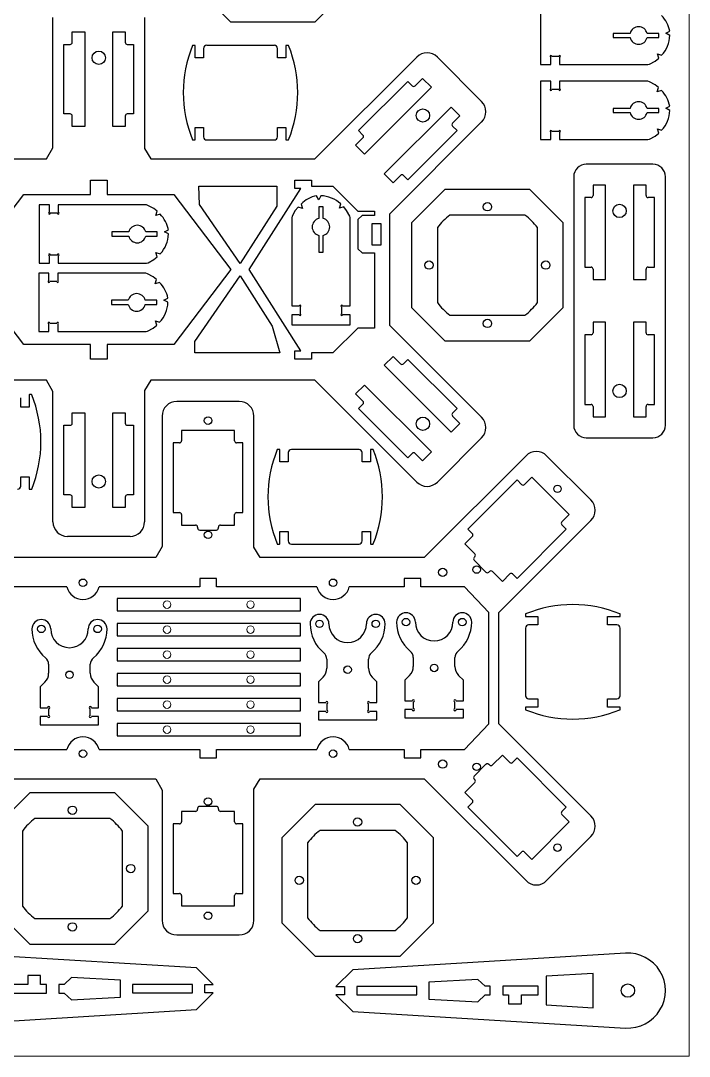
# Model space of a CAD drawing. Header units: millimetres. Extents: x 1579 to 2079, y 30 to 430.
# Drawn here: x 1918.6 to 2079, y 30.3 to 278.8 of the extents above; entities that cross this region are included whole.
import ezdxf

# ---------------------------------------------------------------- set-up
doc = ezdxf.new("R2010")
doc.units = ezdxf.units.MM
doc.layers.get('0').update_dxf_attribs({"lineweight": 18})

msp = doc.modelspace()

# ---------------------------------------------------------------- linework, layer by layer
for p, q in [((2078.98, 430.33), (2078.98, 30.33)), ((2078.98, 30.33), (1578.98, 30.33))]:
    msp.add_line(p, q)
at = {"color": 7, "linetype": 'Continuous', "lineweight": 25}
for p, q in [((1960.91, 286.55), (1968.91, 278.55)), ((1989.26, 278.55), (1997.26, 286.55)), ((2043.33, 282.26), (2043.33, 268.26)), ((1926.35, 248.31), (1926.35, 279.58)), ((1948.35, 279.58), (1948.35, 248.11)), ((1968.91, 278.55), (1989.26, 278.55)), ((1931, 276.13), (1934, 276.13)), ((1931, 273.63), (1931, 276.13)), ((1934, 276.13), (1934, 253.43)), ((1940.7, 276.13), (1943.7, 276.13)), ((1940.7, 253.43), (1940.7, 276.13)), ((1943.7, 276.13), (1943.7, 273.63)), ((2073.36, 275.79), (2074.31, 276.3)), ((2060.76, 275.77), (2060.76, 274.75)), ((2064.79, 275.77), (2060.76, 275.77)), ((2060.76, 274.75), (2064.79, 274.75)), ((2071.64, 275.77), (2068.87, 275.77)), ((2068.87, 274.75), (2071.64, 274.75)), ((2071.64, 274.75), (2071.64, 275.77)), ((2074.31, 275.29), (2073.36, 275.79)), ((1929, 273.13), (1930.5, 273.13)), ((1929, 256.43), (1929, 273.13)), ((1944.2, 273.13), (1945.7, 273.13)), ((1945.7, 273.13), (1945.7, 256.43)), ((1960.41, 272.89), (1959.91, 272.89)), ((1960.48, 269.89), (1960.48, 272.82)), ((1962.48, 272.14), (1962.48, 269.89)), ((1979.47, 272.89), (1963.24, 272.89)), ((1980.23, 269.89), (1980.23, 272.14)), ((1982.23, 272.82), (1982.23, 269.89)), ((1982.8, 272.89), (1982.3, 272.89)), ((1962.48, 269.89), (1960.48, 269.89)), ((1982.23, 269.89), (1980.23, 269.89)), ((1989.19, 245.63), (2013.61, 270.05)), ((2018.56, 270.05), (2029.17, 259.45)), ((2045.78, 268.26), (2045.78, 270.06)), ((2045.98, 270.26), (2047.68, 270.26)), ((2047.88, 270.06), (2047.88, 268.26)), ((2069.07, 268.26), (2069.43, 268.37)), ((2069.43, 268.37), (2070.81, 269.12)), ((2070.81, 269.12), (2071.64, 269.8)), ((2071.32, 270.82), (2072.34, 270.5)), ((2071.64, 269.8), (2071.32, 270.82)), ((2043.33, 268.26), (2045.78, 268.26)), ((2047.88, 268.26), (2069.07, 268.26)), ((1999.66, 252.43), (2011.47, 264.24)), ((2011.47, 264.24), (2012.53, 263.18)), ((2013.24, 263.18), (2015.01, 264.95)), ((2015.01, 264.95), (2017.13, 262.83)), ((2043.33, 264.26), (2043.33, 250.26)), ((2045.78, 264.26), (2043.33, 264.26)), ((2045.78, 262.46), (2045.78, 264.26)), ((2047.88, 264.26), (2047.88, 262.46)), ((2069.04, 264.26), (2047.88, 264.26)), ((2069.4, 264.15), (2069.04, 264.26)), ((2070.79, 263.41), (2069.4, 264.15)), ((2071.62, 262.74), (2070.79, 263.41)), ((2017.13, 262.83), (2001.08, 246.77)), ((2047.68, 262.26), (2045.98, 262.26)), ((2071.3, 261.71), (2071.62, 262.74)), ((2072.32, 262.03), (2071.3, 261.71)), ((1930.5, 256.43), (1929, 256.43)), ((1945.7, 256.43), (1944.2, 256.43)), ((2005.81, 242.04), (2021.86, 258.09)), ((2021.86, 258.09), (2023.99, 255.97)), ((2023.99, 255.97), (2022.22, 254.2)), ((2060.76, 257.77), (2060.76, 256.75)), ((2064.79, 257.77), (2060.76, 257.77)), ((2060.76, 256.75), (2064.79, 256.75)), ((2071.64, 257.77), (2068.87, 257.77)), ((2068.87, 256.75), (2071.64, 256.75)), ((2071.64, 256.75), (2071.64, 257.77)), ((2073.36, 257.79), (2074.31, 258.3)), ((2074.31, 257.29), (2073.36, 257.79)), ((1931, 253.43), (1931, 255.93)), ((1943.7, 255.93), (1943.7, 253.43)), ((2029.17, 254.5), (2007.09, 232.42)), ((2022.22, 253.49), (2023.28, 252.43)), ((1934, 253.43), (1931, 253.43)), ((1943.7, 253.43), (1940.7, 253.43)), ((1960.48, 253.19), (1962.48, 253.19)), ((1960.48, 250.26), (1960.48, 253.19)), ((1962.48, 253.19), (1962.48, 250.95)), ((1980.23, 253.19), (1982.23, 253.19)), ((1980.23, 250.95), (1980.23, 253.19)), ((1982.23, 253.19), (1982.23, 250.26)), ((2000.72, 251.37), (1999.66, 252.43)), ((2023.28, 252.43), (2011.47, 240.62)), ((2045.78, 250.26), (2045.78, 252.06)), ((2045.98, 252.26), (2047.68, 252.26)), ((2047.88, 252.06), (2047.88, 250.26)), ((2069.43, 250.37), (2070.81, 251.12)), ((2070.81, 251.12), (2071.64, 251.8)), ((2071.32, 252.82), (2072.34, 252.5)), ((2071.64, 251.8), (2071.32, 252.82)), ((1959.91, 250.19), (1960.41, 250.19)), ((1963.24, 250.19), (1979.47, 250.19)), ((1982.3, 250.19), (1982.8, 250.19)), ((1998.95, 248.9), (2000.72, 250.66)), ((2001.08, 246.77), (1998.95, 248.9)), ((2043.33, 250.26), (2045.78, 250.26)), ((2047.88, 250.26), (2069.07, 250.26)), ((2069.07, 250.26), (2069.43, 250.37)), ((1924.8, 245.63), (1926.35, 248.31)), ((1948.35, 248.11), (1949.81, 245.63)), ((1885.51, 245.63), (1924.8, 245.63)), ((1949.81, 245.63), (1989.19, 245.63)), ((2070.26, 244.37), (2054.26, 244.37)), ((2007.93, 239.92), (2005.81, 242.04)), ((2009.7, 241.68), (2007.93, 239.92)), ((2011.47, 240.62), (2010.41, 241.68)), ((2051.26, 241.37), (2051.26, 181.75)), ((2073.26, 181.75), (2073.26, 241.37)), ((1935.35, 240.58), (1939.35, 240.58)), ((1935.35, 237.08), (1935.35, 240.58)), ((1939.35, 240.58), (1939.35, 237.08)), ((1961.39, 239.08), (1980.08, 239.08)), ((1961.55, 234.68), (1961.39, 239.08)), ((1973.4, 219.08), (1985.85, 238.58)), ((1980.08, 239.08), (1980.08, 234.34)), ((1984.35, 240.58), (1988.35, 240.58)), ((1984.35, 238.58), (1984.35, 240.58)), ((1985.85, 238.58), (1984.35, 238.58)), ((1988.35, 240.58), (1988.35, 239.08)), ((1988.35, 239.08), (1993.52, 239.08)), ((1993.52, 239.08), (1999.51, 233.09)), ((2058.91, 239.38), (2055.91, 239.38)), ((2055.91, 239.38), (2055.91, 236.88)), ((2058.91, 216.68), (2058.91, 239.38)), ((2068.61, 239.38), (2065.61, 239.38)), ((2065.61, 239.38), (2065.61, 216.68)), ((2068.61, 236.88), (2068.61, 239.38)), ((1905.68, 219.08), (1919.35, 237.08)), ((1919.35, 237.08), (1935.35, 237.08)), ((1939.35, 237.08), (1955.35, 237.08)), ((1955.35, 237.08), (1969.02, 219.08)), ((1990.11, 235.84), (1989.6, 236.79)), ((1990.61, 236.8), (1990.11, 235.84)), ((2020.39, 238.34), (2012.39, 230.34)), ((2040.74, 238.34), (2020.39, 238.34)), ((2048.74, 230.34), (2040.74, 238.34)), ((2055.41, 236.38), (2053.91, 236.38)), ((2053.91, 236.38), (2053.91, 219.68)), ((2070.61, 236.38), (2069.11, 236.38)), ((2070.61, 219.68), (2070.61, 236.38)), ((1923.08, 234.61), (1923.08, 220.61)), ((1925.53, 234.61), (1923.08, 234.61)), ((1925.53, 232.81), (1925.53, 234.61)), ((1927.63, 234.61), (1927.63, 232.81)), ((1948.79, 234.61), (1927.63, 234.61)), ((1949.15, 234.5), (1948.79, 234.61)), ((1950.54, 233.77), (1949.15, 234.5)), ((1951.37, 233.09), (1950.54, 233.77)), ((1971.28, 220.55), (1961.55, 234.68)), ((1980.08, 234.34), (1971.28, 220.55)), ((1985.16, 234.1), (1984.49, 233.27)), ((1986.19, 233.78), (1985.16, 234.1)), ((1985.87, 234.81), (1986.19, 233.78)), ((1991.15, 234.13), (1990.13, 234.13)), ((1990.13, 234.13), (1990.13, 231.35)), ((1991.15, 231.35), (1991.15, 234.13)), ((1995.08, 233.8), (1995.39, 234.83)), ((1996.1, 234.13), (1995.08, 233.8)), ((1996.78, 233.3), (1996.1, 234.13)), ((1927.43, 232.61), (1925.73, 232.61)), ((1951.05, 232.06), (1951.37, 233.09)), ((1952.08, 232.38), (1951.05, 232.06)), ((1983.75, 231.88), (1983.64, 231.52)), ((1983.64, 231.52), (1983.64, 210.36)), ((1984.49, 233.27), (1983.75, 231.88)), ((1997.53, 231.91), (1996.78, 233.3)), ((1997.64, 231.55), (1997.53, 231.91)), ((1997.64, 210.36), (1997.64, 231.55)), ((2000.49, 232.08), (1999.49, 231.08)), ((1999.51, 233.09), (2003.49, 233.09)), ((2003.49, 232.08), (2000.49, 232.08)), ((2003.49, 233.09), (2003.49, 232.08)), ((2007.09, 232.42), (2007.09, 205.73)), ((2039.56, 232.16), (2021.56, 232.16)), ((1953.11, 228.14), (1954.06, 228.65)), ((1999.49, 231.08), (1999.49, 224.08)), ((2002.91, 230.18), (2005.01, 230.18)), ((2002.91, 224.98), (2002.91, 230.18)), ((2005.01, 230.18), (2005.01, 224.98)), ((2012.39, 230.34), (2012.39, 209.99)), ((2018.56, 229.16), (2018.56, 211.16)), ((2042.56, 211.16), (2042.56, 229.16)), ((2048.74, 209.99), (2048.74, 230.34)), ((1940.51, 228.12), (1940.51, 227.11)), ((1944.54, 228.12), (1940.51, 228.12)), ((1940.51, 227.11), (1944.54, 227.11)), ((1951.4, 228.12), (1948.62, 228.12)), ((1948.62, 227.11), (1951.4, 227.11)), ((1951.4, 227.11), (1951.4, 228.12)), ((1954.07, 227.64), (1953.11, 228.14)), ((1990.13, 227.28), (1990.13, 223.24)), ((1991.15, 223.24), (1991.15, 227.28)), ((1999.49, 224.08), (2000.49, 223.08)), ((2005.01, 224.98), (2002.91, 224.98)), ((1925.53, 220.61), (1925.53, 222.41)), ((1925.73, 222.61), (1927.43, 222.61)), ((1927.63, 222.41), (1927.63, 220.61)), ((1949.18, 220.72), (1950.57, 221.47)), ((1950.57, 221.47), (1951.39, 222.15)), ((1951.07, 223.17), (1952.1, 222.86)), ((1951.39, 222.15), (1951.07, 223.17)), ((1990.13, 223.24), (1991.15, 223.24)), ((2000.49, 223.08), (2003.49, 223.08)), ((2003.49, 223.08), (2003.49, 205.06)), ((1919.35, 201.08), (1905.68, 219.08)), ((1923.08, 220.61), (1925.53, 220.61)), ((1927.63, 220.61), (1948.82, 220.61)), ((1948.82, 220.61), (1949.18, 220.72)), ((1969.02, 219.08), (1955.35, 201.08)), ((1985.85, 199.58), (1973.4, 219.08)), ((2053.91, 219.68), (2055.41, 219.68)), ((2055.91, 219.18), (2055.91, 216.68)), ((2068.61, 216.68), (2068.61, 219.18)), ((2069.11, 219.68), (2070.61, 219.68)), ((1922.95, 218.21), (1922.95, 204.21)), ((1925.4, 218.21), (1922.95, 218.21)), ((1925.4, 216.41), (1925.4, 218.21)), ((1927.3, 216.21), (1925.6, 216.21)), ((1927.5, 218.21), (1927.5, 216.41)), ((1948.66, 218.21), (1927.5, 218.21)), ((1949.02, 218.1), (1948.66, 218.21)), ((1950.41, 217.36), (1949.02, 218.1)), ((1951.24, 216.68), (1950.41, 217.36)), ((1950.92, 215.65), (1951.24, 216.68)), ((1960.43, 201.84), (1971.28, 217.61)), ((1971.28, 217.61), (1978.97, 205.55)), ((2055.91, 216.68), (2058.91, 216.68)), ((2065.61, 216.68), (2068.61, 216.68)), ((1951.94, 215.98), (1950.92, 215.65)), ((1940.38, 211.71), (1940.38, 210.7)), ((1944.41, 211.71), (1940.38, 211.71)), ((1951.26, 211.71), (1948.48, 211.71)), ((1951.26, 210.7), (1951.26, 211.71)), ((1952.98, 211.74), (1953.93, 212.24)), ((1953.93, 211.24), (1952.98, 211.74)), ((1940.38, 210.7), (1944.41, 210.7)), ((1948.48, 210.7), (1951.26, 210.7)), ((1983.64, 210.36), (1985.44, 210.36)), ((1985.64, 210.16), (1985.64, 208.46)), ((1995.64, 208.46), (1995.64, 210.16)), ((1995.84, 210.36), (1997.64, 210.36)), ((2012.39, 209.99), (2020.39, 201.99)), ((2040.74, 201.99), (2048.74, 209.99)), ((1950.93, 206.77), (1951.96, 206.45)), ((1951.26, 205.74), (1950.93, 206.77)), ((1983.64, 208.26), (1983.64, 205.81)), ((1985.44, 208.26), (1983.64, 208.26)), ((1997.64, 208.26), (1995.84, 208.26)), ((1997.64, 205.81), (1997.64, 208.26)), ((2021.56, 208.16), (2039.56, 208.16)), ((2058.91, 206.44), (2055.91, 206.44)), ((2055.91, 206.44), (2055.91, 203.94)), ((2058.91, 183.74), (2058.91, 206.44)), ((2068.61, 206.44), (2065.61, 206.44)), ((2065.61, 206.44), (2065.61, 183.74)), ((2068.61, 203.94), (2068.61, 206.44)), ((1922.95, 204.21), (1925.4, 204.21)), ((1925.4, 204.21), (1925.4, 206.01)), ((1925.6, 206.21), (1927.3, 206.21)), ((1927.5, 206.01), (1927.5, 204.21)), ((1927.5, 204.21), (1948.69, 204.21)), ((1948.69, 204.21), (1949.05, 204.32)), ((1949.05, 204.32), (1950.43, 205.06)), ((1950.43, 205.06), (1951.26, 205.74)), ((1978.97, 205.55), (1980.79, 199.08)), ((1983.64, 205.81), (1997.64, 205.81)), ((1999.51, 205.06), (1993.52, 199.08)), ((2003.49, 205.06), (1999.51, 205.06)), ((2007.09, 205.73), (2029.17, 183.66)), ((1960.43, 199.08), (1960.43, 201.84)), ((2020.39, 201.99), (2040.74, 201.99)), ((2055.41, 203.44), (2053.91, 203.44)), ((2053.91, 203.44), (2053.91, 186.74)), ((2070.61, 203.44), (2069.11, 203.44)), ((2070.61, 186.74), (2070.61, 203.44)), ((1935.35, 201.08), (1919.35, 201.08)), ((1935.35, 197.58), (1935.35, 201.08)), ((1939.35, 201.08), (1939.35, 197.58)), ((1955.35, 201.08), (1939.35, 201.08)), ((1980.79, 199.08), (1960.43, 199.08)), ((1984.35, 199.58), (1985.85, 199.58)), ((1984.35, 197.58), (1984.35, 199.58)), ((1988.35, 199.08), (1988.35, 197.58)), ((1993.52, 199.08), (1988.35, 199.08)), ((1939.35, 197.58), (1935.35, 197.58)), ((1988.35, 197.58), (1984.35, 197.58)), ((2005.81, 196.12), (2007.93, 198.24)), ((2007.93, 198.24), (2009.7, 196.47)), ((2010.41, 196.47), (2011.47, 197.53)), ((2011.47, 197.53), (2023.28, 185.72)), ((2021.86, 180.06), (2005.81, 196.12)), ((1924.8, 192.52), (1885.51, 192.52)), ((1926.35, 189.85), (1924.8, 192.52)), ((1949.81, 192.52), (1948.35, 190.04)), ((1989.19, 192.52), (1949.81, 192.52)), ((2013.61, 168.1), (1989.19, 192.52)), ((1998.95, 189.26), (2001.08, 191.38)), ((2001.08, 191.38), (2017.13, 175.33)), ((1920.64, 189.01), (1920.64, 186.08)), ((1921.21, 189.08), (1920.71, 189.08)), ((1926.35, 158.57), (1926.35, 189.85)), ((1948.35, 190.04), (1948.35, 158.57)), ((2000.72, 187.49), (1998.95, 189.26)), ((1918.64, 186.08), (1918.64, 188.32)), ((1971.06, 187.45), (1956.06, 187.45)), ((1999.66, 185.72), (2000.72, 186.78)), ((2053.91, 186.74), (2055.41, 186.74)), ((2069.11, 186.74), (2070.61, 186.74)), ((1920.64, 186.08), (1918.64, 186.08)), ((1931, 184.72), (1934, 184.72)), ((1931, 182.22), (1931, 184.72)), ((1934, 184.72), (1934, 162.02)), ((1940.7, 184.72), (1943.7, 184.72)), ((1940.7, 162.02), (1940.7, 184.72)), ((1943.7, 184.72), (1943.7, 182.22)), ((1952.56, 183.95), (1952.56, 152.67)), ((1974.56, 152.48), (1974.56, 183.95)), ((2011.47, 173.91), (1999.66, 185.72)), ((2023.28, 185.72), (2022.22, 184.66)), ((2022.22, 183.95), (2023.99, 182.19)), ((2055.91, 186.24), (2055.91, 183.74)), ((2068.61, 183.74), (2068.61, 186.24)), ((1929, 181.72), (1930.5, 181.72)), ((1929, 165.02), (1929, 181.72)), ((1944.2, 181.72), (1945.7, 181.72)), ((1945.7, 181.72), (1945.7, 165.02)), ((2023.99, 182.19), (2021.86, 180.06)), ((2055.91, 183.74), (2058.91, 183.74)), ((2065.61, 183.74), (2068.61, 183.74)), ((1969.91, 180.5), (1957.21, 180.5)), ((1957.21, 180.5), (1957.21, 178)), ((1969.91, 178), (1969.91, 180.5)), ((1956.71, 177.5), (1955.21, 177.5)), ((1955.21, 177.5), (1955.21, 160.8)), ((1971.91, 177.5), (1970.41, 177.5)), ((1971.91, 160.8), (1971.91, 177.5)), ((2029.17, 178.71), (2018.56, 168.1)), ((2054.26, 178.75), (2070.26, 178.75)), ((1980.72, 175.93), (1980.22, 175.93)), ((1980.79, 172.93), (1980.79, 175.86)), ((1982.79, 175.17), (1982.79, 172.93)), ((1999.78, 175.93), (1983.54, 175.93)), ((2000.54, 172.93), (2000.54, 175.17)), ((2002.54, 175.86), (2002.54, 172.93)), ((2003.11, 175.93), (2002.61, 175.93)), ((2012.53, 174.97), (2011.47, 173.91)), ((2015.01, 173.21), (2013.24, 174.97)), ((2017.13, 175.33), (2015.01, 173.21)), ((2039.82, 174.42), (2015.4, 150)), ((2055.38, 163.81), (2044.77, 174.42)), ((1982.79, 172.93), (1980.79, 172.93)), ((2002.54, 172.93), (2000.54, 172.93)), ((1918.64, 169.38), (1920.64, 169.38)), ((1918.64, 167.14), (1918.64, 169.38)), ((1920.64, 169.38), (1920.64, 166.45)), ((2041.22, 169.31), (2039.45, 167.55)), ((2050.2, 160.33), (2041.22, 169.31)), ((2037.68, 168.61), (2025.87, 156.8)), ((2038.74, 167.55), (2037.68, 168.61)), ((1920.71, 166.38), (1921.21, 166.38)), ((1930.5, 165.02), (1929, 165.02)), ((1931, 162.02), (1931, 164.52)), ((1943.7, 164.52), (1943.7, 162.02)), ((1945.7, 165.02), (1944.2, 165.02)), ((1934, 162.02), (1931, 162.02)), ((1943.7, 162.02), (1940.7, 162.02)), ((1955.21, 160.8), (1956.71, 160.8)), ((1957.21, 160.3), (1957.21, 157.8)), ((1969.91, 157.8), (1969.91, 160.3)), ((1970.41, 160.8), (1971.91, 160.8)), ((2048.43, 158.57), (2050.2, 160.33)), ((1957.21, 157.8), (1960.56, 157.8)), ((1961.06, 157.3), (1961.06, 157.1)), ((1961.56, 156.6), (1965.56, 156.6)), ((1966.06, 157.1), (1966.06, 157.3)), ((1966.56, 157.8), (1969.91, 157.8)), ((2025.87, 156.8), (2026.93, 155.74)), ((2033.3, 136.79), (2055.38, 158.86)), ((2037.68, 144.99), (2049.49, 156.8)), ((2049.49, 156.8), (2048.43, 157.86)), ((1944.85, 155.07), (1929.85, 155.07)), ((1980.79, 156.23), (1982.79, 156.23)), ((1980.79, 153.3), (1980.79, 156.23)), ((1982.79, 156.23), (1982.79, 153.99)), ((2000.54, 156.23), (2002.54, 156.23)), ((2000.54, 153.99), (2000.54, 156.23)), ((2002.54, 156.23), (2002.54, 153.3)), ((2026.93, 155.03), (2025.17, 153.26)), ((1952.56, 152.67), (1951.01, 150)), ((1976.03, 150), (1974.56, 152.48)), ((1980.22, 153.23), (1980.72, 153.23)), ((1983.54, 153.23), (1999.78, 153.23)), ((2002.61, 153.23), (2003.11, 153.23)), ((2025.17, 153.26), (2027.53, 150.89)), ((1951.01, 150), (1911.72, 150)), ((2015.4, 150), (1976.03, 150)), ((2027.53, 150.19), (2027.39, 150.05)), ((2027.39, 149.34), (2030.22, 146.51)), ((2030.93, 146.51), (2031.07, 146.65)), ((2031.78, 146.65), (2034.15, 144.28)), ((1965.56, 144.94), (1961.56, 144.94)), ((1961.56, 144.94), (1961.56, 142.94)), ((1965.56, 142.94), (1965.56, 144.94)), ((2014.56, 144.94), (2010.56, 144.94)), ((2010.56, 144.94), (2010.56, 142.94)), ((2014.56, 142.94), (2014.56, 144.94)), ((2034.15, 144.28), (2035.91, 146.05)), ((2036.62, 146.05), (2037.68, 144.99)), ((1929.69, 142.94), (1916.56, 142.94)), ((1961.56, 142.94), (1937.43, 142.94)), ((1989.69, 142.94), (1965.56, 142.94)), ((2010.56, 142.94), (1997.43, 142.94)), ((2025.07, 142.94), (2014.56, 142.94)), ((2030.9, 136.79), (2025.07, 142.94)), ((1985.74, 140.2), (1941.74, 140.2)), ((1941.74, 140.2), (1941.74, 137.2)), ((1985.74, 137.2), (1985.74, 140.2)), ((1941.74, 137.2), (1985.74, 137.2)), ((2030.9, 110.1), (2030.9, 136.79)), ((2033.3, 110.1), (2033.3, 136.79)), ((1985.74, 134.2), (1941.74, 134.2)), ((1941.74, 134.2), (1941.74, 131.2)), ((1985.74, 131.2), (1985.74, 134.2)), ((2039.69, 136.41), (2039.69, 135.91)), ((2039.76, 135.84), (2042.69, 135.84)), ((2042.69, 135.84), (2042.69, 133.84)), ((2059.39, 135.84), (2062.32, 135.84)), ((2059.39, 133.84), (2059.39, 135.84)), ((2062.39, 135.91), (2062.39, 136.41)), ((2039.69, 133.08), (2039.69, 116.85)), ((2042.69, 133.84), (2040.45, 133.84)), ((2061.64, 133.84), (2059.39, 133.84)), ((2062.39, 116.85), (2062.39, 133.08)), ((1941.74, 131.2), (1985.74, 131.2)), ((1985.74, 128.2), (1941.74, 128.2)), ((1941.74, 128.2), (1941.74, 125.2)), ((1985.74, 125.2), (1985.74, 128.2)), ((1925.33, 124.39), (1925.33, 122.22)), ((1935.33, 122.22), (1935.33, 124.39)), ((1941.74, 125.2), (1985.74, 125.2)), ((1992.04, 125.61), (1992.04, 123.44)), ((2002.04, 123.44), (2002.04, 125.61)), ((2012.79, 126.01), (2012.79, 123.84)), ((2022.79, 123.84), (2022.79, 126.01)), ((1985.74, 122.2), (1941.74, 122.2)), ((1941.74, 122.2), (1941.74, 119.2)), ((1985.74, 119.2), (1985.74, 122.2)), ((1924.45, 120.09), (1923.33, 118.97)), ((1937.33, 118.97), (1936.21, 120.09)), ((1991.16, 121.31), (1990.04, 120.19)), ((1990.04, 120.19), (1990.04, 115.19)), ((2004.04, 120.19), (2002.92, 121.31)), ((2004.04, 115.19), (2004.04, 120.19)), ((2011.91, 121.72), (2010.79, 120.6)), ((2010.79, 120.6), (2010.79, 115.6)), ((2024.79, 120.6), (2023.66, 121.72)), ((2024.79, 115.6), (2024.79, 120.6)), ((1923.33, 118.97), (1923.33, 113.97)), ((1937.33, 113.97), (1937.33, 118.97)), ((1941.74, 119.2), (1985.74, 119.2)), ((1985.74, 116.2), (1941.74, 116.2)), ((1941.74, 116.2), (1941.74, 113.2)), ((1985.74, 113.2), (1985.74, 116.2)), ((1990.04, 115.19), (1991.79, 115.19)), ((1992.04, 114.94), (1992.04, 113.34)), ((2002.04, 113.34), (2002.04, 114.94)), ((2002.29, 115.19), (2004.04, 115.19)), ((2010.79, 115.6), (2012.54, 115.6)), ((2012.79, 115.35), (2012.79, 113.75)), ((2022.79, 113.75), (2022.79, 115.35)), ((2023.04, 115.6), (2024.79, 115.6)), ((2040.45, 116.09), (2042.69, 116.09)), ((2042.69, 116.09), (2042.69, 114.09)), ((2059.39, 116.09), (2061.64, 116.09)), ((2059.39, 114.09), (2059.39, 116.09)), ((1923.33, 113.97), (1925.08, 113.97)), ((1923.33, 111.87), (1923.33, 109.87)), ((1925.08, 111.87), (1923.33, 111.87)), ((1925.33, 113.72), (1925.33, 112.12)), ((1935.33, 112.12), (1935.33, 113.72)), ((1935.58, 113.97), (1937.33, 113.97)), ((1937.33, 111.87), (1935.58, 111.87)), ((1937.33, 109.87), (1937.33, 111.87)), ((1941.74, 113.2), (1985.74, 113.2)), ((1990.04, 113.09), (1990.04, 111.09)), ((1991.79, 113.09), (1990.04, 113.09)), ((2004.04, 113.09), (2002.29, 113.09)), ((2004.04, 111.09), (2004.04, 113.09)), ((2010.79, 113.5), (2010.79, 111.5)), ((2012.54, 113.5), (2010.79, 113.5)), ((2024.79, 113.5), (2023.04, 113.5)), ((2024.79, 111.5), (2024.79, 113.5)), ((2039.69, 114.02), (2039.69, 113.52)), ((2042.69, 114.09), (2039.76, 114.09)), ((2062.32, 114.09), (2059.39, 114.09)), ((2062.39, 113.52), (2062.39, 114.02)), ((1923.33, 109.87), (1937.33, 109.87)), ((1985.74, 110.2), (1941.74, 110.2)), ((1941.74, 110.2), (1941.74, 107.2)), ((1985.74, 107.2), (1985.74, 110.2)), ((1990.04, 111.09), (2004.04, 111.09)), ((2010.79, 111.5), (2024.79, 111.5)), ((2025.07, 103.94), (2030.9, 110.1)), ((2055.38, 88.02), (2033.3, 110.1)), ((1941.74, 107.2), (1985.74, 107.2)), ((1916.56, 103.94), (1929.69, 103.94)), ((1937.43, 103.94), (1961.56, 103.94)), ((1961.56, 103.94), (1961.56, 101.94)), ((1961.56, 101.94), (1965.56, 101.94)), ((1965.56, 101.94), (1965.56, 103.94)), ((1965.56, 103.94), (1989.69, 103.94)), ((1997.43, 103.94), (2010.56, 103.94)), ((2010.56, 103.94), (2010.56, 101.94)), ((2010.56, 101.94), (2014.56, 101.94)), ((2014.56, 101.94), (2014.56, 103.94)), ((2014.56, 103.94), (2025.07, 103.94)), ((2034.15, 102.6), (2031.78, 100.23)), ((2035.91, 100.84), (2034.15, 102.6)), ((2037.68, 101.9), (2036.62, 100.84)), ((2049.49, 90.09), (2037.68, 101.9)), ((2030.22, 100.38), (2027.39, 97.55)), ((2031.07, 100.23), (2030.93, 100.38)), ((1911.72, 96.89), (1951.01, 96.89)), ((1951.01, 96.89), (1952.56, 94.21)), ((1974.56, 94.41), (1976.03, 96.89)), ((1976.03, 96.89), (2015.4, 96.89)), ((2015.4, 96.89), (2039.82, 72.47)), ((2027.53, 95.99), (2025.17, 93.62)), ((2027.39, 96.84), (2027.53, 96.7)), ((1920.86, 93.54), (1912.86, 85.54)), ((1941.21, 93.54), (1920.86, 93.54)), ((1949.21, 85.54), (1941.21, 93.54)), ((1952.56, 94.21), (1952.56, 62.94)), ((1974.56, 62.94), (1974.56, 94.41)), ((2025.17, 93.62), (2026.93, 91.86)), ((1961.06, 89.79), (1961.06, 89.59)), ((1965.56, 90.29), (1961.56, 90.29)), ((1966.06, 89.59), (1966.06, 89.79)), ((1989.26, 90.71), (1981.26, 82.71)), ((2009.61, 90.71), (1989.26, 90.71)), ((2017.61, 82.71), (2009.61, 90.71)), ((2026.93, 91.15), (2025.87, 90.09)), ((2025.87, 90.09), (2037.68, 78.28)), ((2048.43, 89.03), (2049.49, 90.09)), ((1940.03, 87.37), (1922.03, 87.37)), ((1960.56, 89.09), (1957.21, 89.09)), ((1957.21, 89.09), (1957.21, 86.59)), ((1969.91, 89.09), (1966.56, 89.09)), ((1969.91, 86.59), (1969.91, 89.09)), ((2050.2, 86.55), (2048.43, 88.32)), ((1949.21, 65.19), (1949.21, 85.54)), ((1956.71, 86.09), (1955.21, 86.09)), ((1955.21, 86.09), (1955.21, 69.39)), ((1971.91, 86.09), (1970.41, 86.09)), ((1971.91, 69.39), (1971.91, 86.09)), ((2008.43, 84.54), (1990.43, 84.54)), ((2041.22, 77.57), (2050.2, 86.55)), ((1919.03, 84.37), (1919.03, 66.37)), ((1943.03, 66.37), (1943.03, 84.37)), ((1981.26, 82.71), (1981.26, 62.36)), ((2017.61, 62.36), (2017.61, 82.71)), ((2044.77, 72.47), (2055.38, 83.07)), ((1987.43, 81.54), (1987.43, 63.54)), ((2011.43, 63.54), (2011.43, 81.54)), ((2037.68, 78.28), (2038.74, 79.34)), ((2039.45, 79.34), (2041.22, 77.57)), ((1955.21, 69.39), (1956.71, 69.39)), ((1957.21, 68.89), (1957.21, 66.39)), ((1969.91, 66.39), (1969.91, 68.89)), ((1970.41, 69.39), (1971.91, 69.39)), ((1912.86, 65.19), (1920.86, 57.19)), ((1941.21, 57.19), (1949.21, 65.19)), ((1957.21, 66.39), (1969.91, 66.39)), ((1922.03, 63.37), (1940.03, 63.37)), ((1981.26, 62.36), (1989.26, 54.36)), ((2009.61, 54.36), (2017.61, 62.36)), ((1990.43, 60.54), (2008.43, 60.54)), ((1920.86, 57.19), (1941.21, 57.19)), ((1956.06, 59.44), (1971.06, 59.44)), ((1960.82, 51.53), (1895.36, 55.51)), ((2063.7, 55.08), (1998.25, 51.09)), ((1989.26, 54.36), (2009.61, 54.36)), ((1964.82, 47.53), (1960.82, 51.53)), ((1998.25, 51.09), (1994.25, 47.09)), ((2055.93, 50.2), (2044.67, 49.52)), ((2055.93, 41.99), (2055.93, 50.2)), ((1920.32, 47.58), (1916.32, 47.58)), ((1923.42, 49.68), (1920.32, 49.68)), ((1920.32, 49.68), (1920.32, 47.58)), ((1923.42, 47.58), (1923.42, 49.68)), ((1924.82, 47.58), (1923.42, 47.58)), ((1924.82, 45.48), (1924.82, 47.58)), ((1929.07, 47.58), (1927.81, 47.58)), ((1927.81, 47.58), (1927.81, 45.48)), ((1930.81, 49.2), (1929.07, 47.58)), ((1942.57, 48.58), (1930.81, 49.2)), ((1942.57, 44.48), (1942.57, 48.58)), ((1959.82, 47.53), (1945.44, 47.53)), ((1945.44, 47.53), (1945.44, 45.53)), ((1959.82, 45.53), (1959.82, 47.53)), ((1962.82, 47.53), (1964.82, 47.53)), ((1962.82, 45.53), (1962.82, 47.53)), ((2028.26, 48.76), (2016.5, 48.14)), ((2016.5, 48.14), (2016.5, 44.04)), ((2030, 47.14), (2028.26, 48.76)), ((2044.67, 49.52), (2044.67, 42.67)), ((1916.32, 45.48), (1924.82, 45.48)), ((1927.81, 45.48), (1929.07, 45.48)), ((1929.07, 45.48), (1930.81, 43.86)), ((1945.44, 45.53), (1959.82, 45.53)), ((1960.82, 41.53), (1964.82, 45.53)), ((1964.82, 45.53), (1962.82, 45.53)), ((1994.25, 47.09), (1996.25, 47.09)), ((1994.25, 45.09), (1998.25, 41.09)), ((1996.25, 45.09), (1994.25, 45.09)), ((1996.25, 47.09), (1996.25, 45.09)), ((2013.63, 47.09), (1999.25, 47.09)), ((1999.25, 47.09), (1999.25, 45.09)), ((1999.25, 45.09), (2013.63, 45.09)), ((2013.63, 45.09), (2013.63, 47.09)), ((2028.26, 43.43), (2030, 45.04)), ((2031.25, 47.14), (2030, 47.14)), ((2030, 45.04), (2031.25, 45.04)), ((2031.25, 45.04), (2031.25, 47.14)), ((2042.75, 47.14), (2034.25, 47.14)), ((2034.25, 47.14), (2034.25, 45.04)), ((2034.25, 45.04), (2035.65, 45.04)), ((2035.65, 45.04), (2035.65, 42.94)), ((2038.75, 45.04), (2042.75, 45.04)), ((2038.75, 42.94), (2038.75, 45.04)), ((2042.75, 45.04), (2042.75, 47.14)), ((1930.81, 43.86), (1942.57, 44.48)), ((2016.5, 44.04), (2028.26, 43.43)), ((2035.65, 42.94), (2038.75, 42.94)), ((2044.67, 42.67), (2055.93, 41.99)), ((1895.36, 37.55), (1960.82, 41.53)), ((1998.25, 41.09), (2063.7, 37.11))]:
    msp.add_line(p, q, dxfattribs=at)
for centre, radius in [((1937.35, 269.91), 1.6), ((2015.1, 256.06), 1.6), ((2030.56, 234.16), 1), ((2062.26, 233.16), 1.6), ((2016.56, 220.16), 1), ((2044.56, 220.16), 1), ((2030.56, 206.16), 1), ((2062.26, 189.96), 1.6), ((1963.56, 182.85), 0.9), ((2015.1, 182.09), 1.6), ((1937.35, 168.24), 1.6), ((2047.37, 166.49), 0.9), ((1963.56, 155.45), 0.9), ((2019.83, 146.44), 1), ((2027.99, 147.11), 0.9), ((1933.56, 143.94), 0.9), ((1993.56, 143.94), 0.9), ((1990.29, 134.09), 0.9), ((2003.79, 134.09), 0.9), ((2011.04, 134.5), 0.9), ((2024.54, 134.5), 0.9), ((1923.58, 132.87), 0.9), ((1937.08, 132.87), 0.9), ((2017.79, 123.5), 0.9), ((1930.33, 121.87), 0.9), ((1997.04, 123.09), 0.9), ((1933.56, 102.94), 0.9), ((1993.56, 102.94), 0.9), ((2019.83, 100.44), 1), ((2027.99, 99.78), 0.9), ((1963.56, 91.44), 0.9), ((1931.03, 89.37), 1), ((1999.43, 86.54), 1), ((2047.37, 80.4), 0.9), ((1945.03, 75.37), 1), ((1985.43, 72.54), 1), ((2013.43, 72.54), 1), ((1963.56, 64.04), 0.9), ((1931.03, 61.37), 1), ((1999.43, 58.54), 1), ((2064.25, 46.09), 1.6)]:
    msp.add_circle(centre, radius, dxfattribs=at)
for centre in [(1953.74, 138.7), (1973.74, 138.7), (1953.74, 132.7), (1973.74, 132.7), (1953.74, 126.7), (1973.74, 126.7), (1953.74, 120.7), (1973.74, 120.7), (1953.74, 114.7), (1973.74, 114.7), (1953.74, 108.7), (1973.74, 108.7)]:
    msp.add_circle(centre, 0.9)
for centre, radius, start, end in [((2067.18, 274.9), 7.26, 11.0523, 44.9221), ((2066.83, 275.26), 2.1, 13.9453, 166.0547), ((1930.5, 273.63), 0.5, 270, 0), ((1944.2, 273.63), 0.5, 180, 270), ((2066.83, 275.26), 2.1, 193.9453, 346.0547), ((2067.05, 275.48), 7.26, 316.7723, 358.53), ((1987.63, 261.54), 30, 157.8595, 202.1405), ((1959.91, 272.82), 0.07, 90, 157.8595), ((1960.41, 272.82), 0.07, 0, 90), ((1963.24, 272.14), 0.758, 90, 180), ((1979.47, 272.14), 0.758, 360, 90), ((1982.3, 272.82), 0.07, 90, 180), ((1982.8, 272.82), 0.07, 22.1405, 90), ((1955.08, 261.54), 30, 337.8595, 22.1405), ((2016.09, 267.58), 3.5, 45, 135), ((2045.78, 270.26), 0.2, 0, 270), ((2047.88, 270.26), 0.2, 270, 180), ((2012.88, 263.53), 0.5, 225, 315), ((2045.78, 262.26), 0.2, 90, 0), ((2047.88, 262.26), 0.2, 180, 90), ((2067.18, 256.9), 7.26, 11.0523, 44.9221), ((2026.69, 256.97), 3.5, 315, 45), ((2066.83, 257.26), 2.1, 13.9453, 166.0547), ((1930.5, 255.93), 0.5, 360, 90), ((1944.2, 255.93), 0.5, 90, 180), ((2066.83, 257.26), 2.1, 193.9453, 346.0547), ((2067.05, 257.48), 7.26, 316.7723, 358.53), ((2022.57, 253.85), 0.5, 135, 225), ((2000.37, 251.02), 0.5, 315, 45), ((2045.78, 252.26), 0.2, 0, 270), ((2047.88, 252.26), 0.2, 270, 180), ((1959.91, 250.26), 0.07, 202.1405, 270), ((1960.41, 250.26), 0.07, 270, 0), ((1963.24, 250.95), 0.758, 180, 270), ((1979.47, 250.95), 0.758, 270, 0), ((1982.3, 250.26), 0.07, 180, 270), ((1982.8, 250.26), 0.07, 270, 337.8595), ((2054.26, 241.37), 3, 90, 180), ((2070.26, 241.37), 3, 0, 90), ((2010.06, 241.33), 0.5, 45, 135), ((1991, 229.67), 7.26, 101.0523, 134.9221), ((1990.42, 229.54), 7.26, 46.7723, 88.53), ((2055.41, 236.88), 0.5, 270, 0), ((2069.11, 236.88), 0.5, 180, 270), ((1925.53, 232.61), 0.2, 90, 360), ((1927.63, 232.61), 0.2, 180, 90), ((1946.93, 227.25), 7.26, 11.0523, 44.9221), ((1990.64, 229.31), 2.1, 103.9453, 256.0547), ((1990.64, 229.31), 2.1, 283.9453, 76.0547), ((2030.56, 220.16), 15, 126.8699, 143.1301), ((2030.56, 220.16), 15, 36.8699, 53.1301), ((1946.58, 227.61), 2.1, 13.9453, 166.0547), ((1946.58, 227.61), 2.1, 193.9453, 346.0547), ((1946.81, 227.83), 7.26, 316.7723, 358.53), ((1925.53, 222.61), 0.2, 360, 270), ((1927.63, 222.61), 0.2, 270, 180), ((2055.41, 219.18), 0.5, 0, 90), ((2069.11, 219.18), 0.5, 90, 180), ((1925.4, 216.21), 0.2, 90, 0), ((1927.5, 216.21), 0.2, 180, 90), ((1946.8, 210.85), 7.26, 11.0523, 44.9221), ((1946.45, 211.21), 2.1, 13.9453, 166.0547), ((1946.67, 211.42), 7.26, 316.7723, 358.53), ((1946.45, 211.21), 2.1, 193.9453, 346.0547), ((1985.64, 210.36), 0.2, 270, 180), ((1995.64, 210.36), 0.2, 360, 270), ((2030.56, 220.16), 15, 216.8699, 233.1301), ((2030.56, 220.16), 15, 306.8699, 323.1301), ((1925.4, 206.21), 0.2, 0, 270), ((1927.5, 206.21), 0.2, 270, 180), ((1985.64, 208.26), 0.2, 180, 90), ((1995.64, 208.26), 0.2, 90, 360), ((2055.41, 203.94), 0.5, 270, 0), ((2069.11, 203.94), 0.5, 180, 270), ((2010.06, 196.82), 0.5, 225, 315), ((1920.71, 189.01), 0.07, 90, 180), ((1921.21, 189.01), 0.07, 22.1405, 90), ((1893.48, 177.73), 30, 337.8595, 22.1405), ((1956.06, 183.95), 3.5, 90, 180), ((1971.06, 183.95), 3.5, 0, 90), ((2000.37, 187.14), 0.5, 315, 45), ((2055.41, 186.24), 0.5, 0, 90), ((2069.11, 186.24), 0.5, 90, 180), ((2022.57, 184.31), 0.5, 135, 225), ((1930.5, 182.22), 0.5, 270, 0), ((1944.2, 182.22), 0.5, 180, 270), ((2026.69, 181.18), 3.5, 315, 45), ((2054.26, 181.75), 3, 180, 270), ((2070.26, 181.75), 3, 270, 0), ((1956.71, 178), 0.5, 270, 360), ((1970.41, 178), 0.5, 180, 270), ((2007.94, 164.58), 30, 157.8595, 202.1405), ((1980.22, 175.86), 0.07, 90, 157.8595), ((1980.72, 175.86), 0.07, 0, 90), ((1983.54, 175.17), 0.758, 90, 180), ((1999.78, 175.17), 0.758, 0, 90), ((2002.61, 175.86), 0.07, 90, 180), ((2003.11, 175.86), 0.07, 22.1405, 90), ((1975.38, 164.58), 30, 337.8595, 22.1405), ((2012.88, 174.62), 0.5, 45, 135), ((2042.3, 171.94), 3.5, 45, 135), ((1917.88, 167.14), 0.758, 270, 0), ((2016.09, 170.57), 3.5, 225, 315), ((2039.1, 167.9), 0.5, 225, 315), ((1920.71, 166.45), 0.07, 180, 270), ((1921.21, 166.45), 0.07, 270, 337.8595), ((1930.5, 164.52), 0.5, 0, 90), ((1944.2, 164.52), 0.5, 90, 180), ((2052.9, 161.34), 3.5, 315, 45), ((1956.71, 160.3), 0.5, 0, 90), ((1970.41, 160.3), 0.5, 90, 180), ((1929.85, 158.57), 3.5, 180, 270), ((1944.85, 158.57), 3.5, 270, 360), ((1960.56, 157.3), 0.5, 0, 90), ((1961.56, 157.1), 0.5, 180, 270), ((1965.56, 157.1), 0.5, 270, 0), ((1966.56, 157.3), 0.5, 90, 180), ((2048.78, 158.21), 0.5, 135, 225), ((2026.58, 155.38), 0.5, 315, 45), ((1980.22, 153.3), 0.07, 202.1405, 270), ((1980.72, 153.3), 0.07, 270, 360), ((1983.54, 153.99), 0.758, 180, 270), ((1999.78, 153.99), 0.758, 270, 0), ((2002.61, 153.3), 0.07, 180, 270), ((2003.11, 153.3), 0.07, 270, 337.8595), ((2027.75, 149.69), 0.5, 135, 225), ((2027.18, 150.54), 0.5, 315, 45), ((2031.42, 146.3), 0.5, 45, 135), ((2030.57, 146.86), 0.5, 225, 315), ((2036.27, 145.7), 0.5, 45, 135), ((1933.56, 143.94), 4, 194.4775, 345.5225), ((1993.56, 143.94), 4, 194.4775, 345.5225), ((2011.04, 134.5), 2.25, 0, 180), ((2024.54, 134.5), 2.25, 0, 180), ((2051.04, 108.69), 30, 67.8595, 112.1405), ((1923.58, 132.87), 2.25, 0, 180), ((1937.08, 132.87), 2.25, 0, 180), ((1990.29, 134.09), 2.25, 0, 180), ((2003.79, 134.09), 2.25, 0, 180), ((2017.79, 134.5), 9, 180, 230.4788), ((2017.79, 134.5), 4.5, 180, 0), ((2017.79, 134.5), 9, 309.5212, 0), ((2039.76, 136.41), 0.07, 112.1405, 180), ((2039.76, 135.91), 0.07, 180, 270), ((2062.32, 135.91), 0.07, 270, 0), ((2062.32, 136.41), 0.07, 0, 67.8595), ((1930.33, 132.87), 9, 180, 230.4788), ((1930.33, 132.87), 4.5, 180, 0), ((1930.33, 132.87), 9, 309.5212, 360), ((1997.04, 134.09), 9, 180, 230.4788), ((1997.04, 134.09), 4.5, 180, 360), ((1997.04, 134.09), 9, 309.5212, 360), ((2040.45, 133.08), 0.758, 90, 180), ((2061.64, 133.08), 0.758, 0, 90), ((1990.04, 125.61), 2, 360, 50.4788), ((2004.04, 125.61), 2, 129.5212, 180), ((2010.79, 126.01), 2, 0, 50.4788), ((2024.79, 126.01), 2, 129.5212, 180), ((1923.33, 124.39), 2, 360, 50.4788), ((1937.33, 124.39), 2, 129.5212, 180), ((1922.33, 122.22), 3, 315, 0), ((1938.33, 122.22), 3, 180, 225), ((1989.04, 123.44), 3, 315, 360), ((2005.04, 123.44), 3, 180, 225), ((2009.79, 123.84), 3, 315, 360), ((2025.79, 123.84), 3, 180, 225), ((2040.45, 116.85), 0.758, 180, 270), ((2061.64, 116.85), 0.758, 270, 0), ((1992.04, 115.19), 0.25, 270, 180), ((2002.04, 115.19), 0.25, 0, 270), ((2012.79, 115.6), 0.25, 270, 180), ((2022.79, 115.6), 0.25, 0, 270), ((1925.33, 113.97), 0.25, 270, 180), ((1925.33, 111.87), 0.25, 180, 90), ((1935.33, 113.97), 0.25, 0, 270), ((1935.33, 111.87), 0.25, 90, 0), ((1992.04, 113.09), 0.25, 180, 90), ((2002.04, 113.09), 0.25, 90, 0), ((2012.79, 113.5), 0.25, 180, 90), ((2022.79, 113.5), 0.25, 90, 360), ((2039.76, 114.02), 0.07, 90, 180), ((2039.76, 113.52), 0.07, 180, 247.8595), ((2051.04, 141.25), 30, 247.8595, 292.1405), ((2062.32, 114.02), 0.07, 0, 90), ((2062.32, 113.52), 0.07, 292.1405, 0), ((1933.56, 102.94), 4, 14.4775, 165.5225), ((1993.56, 102.94), 4, 14.4775, 165.5225), ((2030.57, 100.02), 0.5, 45, 135), ((2031.42, 100.59), 0.5, 225, 315), ((2036.27, 101.19), 0.5, 225, 315), ((2027.75, 97.19), 0.5, 135, 225), ((2027.18, 96.35), 0.5, 315, 45), ((1960.56, 89.59), 0.5, 270, 0), ((1961.56, 89.79), 0.5, 90, 180), ((1965.56, 89.79), 0.5, 360, 90), ((1966.56, 89.59), 0.5, 180, 270), ((2026.58, 91.5), 0.5, 315, 45), ((1931.03, 75.37), 15, 126.8699, 143.1301), ((1931.03, 75.37), 15, 36.8699, 53.1301), ((2048.78, 88.67), 0.5, 135, 225), ((2052.9, 85.55), 3.5, 315, 45), ((1956.71, 86.59), 0.5, 270, 360), ((1970.41, 86.59), 0.5, 180, 270), ((1999.43, 72.54), 15, 126.8699, 143.1301), ((1999.43, 72.54), 15, 36.8699, 53.1301), ((2039.1, 78.99), 0.5, 45, 135), ((2042.3, 74.94), 3.5, 225, 315), ((1956.71, 68.89), 0.5, 0, 90), ((1970.41, 68.89), 0.5, 90, 180), ((1931.03, 75.37), 15, 216.8699, 233.1301), ((1931.03, 75.37), 15, 306.8699, 323.1301), ((1956.06, 62.94), 3.5, 180, 270), ((1971.06, 62.94), 3.5, 270, 360), ((1999.43, 72.54), 15, 216.8699, 233.1301), ((1999.43, 72.54), 15, 306.8699, 323.1301), ((2064.25, 46.09), 9, 266.5174, 93.4826)]:
    msp.add_arc(centre, radius, start, end, dxfattribs=at)

doc.saveas('drawing.dxf')
